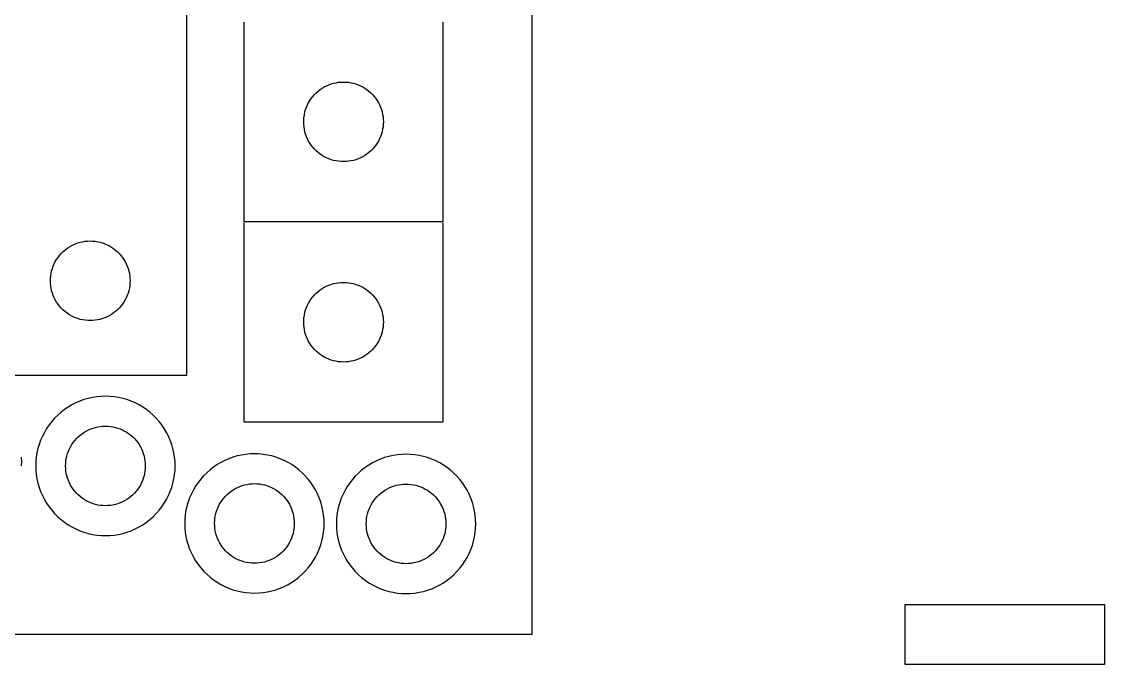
# Model space of a CAD drawing. Extents: x 2 to 1502, y 3 to 1555.
# Drawn here: x 374.3 to 682.5, y 951.3 to 1134.3 of the extents above; entities that cross this region are included whole.
import ezdxf

# ---------------------------------------------------------------- set-up
doc = ezdxf.new("R2010")
doc.units = 0
doc.layers.get('0').update_dxf_attribs({"linetype": 'CONTINUOUS'})

msp = doc.modelspace()

# ---------------------------------------------------------------- linework, layer by layer
at = {"color": 7}
for points in [[(519.471405, 1498.372594), (519.471405, 959.789929)], [(421.277288, 1033.603774), (421.277288, 1266.044749)], [(437.535135, 1134.151024), (437.535135, 1077.458074)], [(494.228085, 1077.458074), (494.228085, 1134.151024)], [(459.80616, 1115.377999), (460.419285, 1115.740624)], [(460.419285, 1115.740624), (461.053935, 1116.063949)], [(461.053935, 1116.063949), (461.707635, 1116.346924)], [(461.707635, 1116.346924), (462.377835, 1116.588124)], [(462.377835, 1116.588124), (463.061835, 1116.786949)], [(463.061835, 1116.786949), (463.75701, 1116.942274)], [(463.75701, 1116.942274), (464.46051, 1117.053649)], [(464.46051, 1117.053649), (465.16971, 1117.121149)], [(465.16971, 1117.120774), (465.88161, 1117.143274)], [(465.88161, 1117.143124), (466.593585, 1117.120624)], [(466.593585, 1117.120774), (467.30271, 1117.053274)], [(467.30271, 1117.053649), (468.00621, 1116.942274)], [(468.00621, 1116.942274), (468.701385, 1116.786949)], [(468.701385, 1116.786949), (469.385385, 1116.588124)], [(469.385385, 1116.588124), (470.055585, 1116.346924)], [(470.055585, 1116.346924), (470.70936, 1116.063949)], [(470.70936, 1116.063949), (471.34401, 1115.740624)], [(471.34401, 1115.740624), (471.957135, 1115.377999)], [(456.708585, 1112.469199), (457.145085, 1113.031999)], [(457.145085, 1113.031999), (457.616235, 1113.566299)], [(457.616235, 1113.566299), (458.11986, 1114.069999)], [(458.11986, 1114.069999), (458.65416, 1114.541074)], [(458.65416, 1114.541074), (459.21696, 1114.977649)], [(459.21696, 1114.977649), (459.80616, 1115.377999)], [(471.957135, 1115.377999), (472.54626, 1114.977649)], [(472.54626, 1114.977649), (473.10906, 1114.541074)], [(473.10906, 1114.541074), (473.64336, 1114.069999)], [(473.64336, 1114.069999), (474.14706, 1113.566299)], [(474.14706, 1113.566299), (474.618135, 1113.031999)], [(474.618135, 1113.031999), (475.05471, 1112.469199)], [(455.098035, 1109.308324), (455.33931, 1109.978524)], [(455.33931, 1109.978524), (455.62221, 1110.632299)], [(455.62221, 1110.632299), (455.945535, 1111.266949)], [(455.945535, 1111.266949), (456.30816, 1111.880074)], [(456.30816, 1111.880074), (456.708585, 1112.469199)], [(475.05471, 1112.469199), (475.45506, 1111.880074)], [(475.45506, 1111.880074), (475.817685, 1111.266949)], [(475.817685, 1111.266949), (476.14101, 1110.632299)], [(476.14101, 1110.632299), (476.423985, 1109.978524)], [(476.423985, 1109.978524), (476.665185, 1109.308324)], [(454.543035, 1105.804549), (454.565535, 1106.516524)], [(454.56546, 1106.516524), (454.63221, 1107.225649)], [(454.63251, 1107.225649), (454.743885, 1107.929149)], [(454.743885, 1107.929149), (454.899285, 1108.624324)], [(454.899285, 1108.624324), (455.098035, 1109.308324)], [(476.665185, 1109.308324), (476.86401, 1108.624324)], [(476.86401, 1108.624324), (477.019335, 1107.929149)], [(477.019335, 1107.929149), (477.130785, 1107.225649)], [(477.130785, 1107.225649), (477.197535, 1106.516524)], [(477.197835, 1106.516524), (477.220335, 1105.804549)], [(454.56546, 1105.092574), (454.54296, 1105.804549)], [(454.63251, 1104.383449), (454.56576, 1105.092574)], [(454.743885, 1103.679949), (454.63251, 1104.383449)], [(454.899285, 1102.984774), (454.743885, 1103.679949)], [(477.019335, 1103.679949), (476.86401, 1102.984774)], [(477.130785, 1104.383449), (477.019335, 1103.679949)], [(477.197835, 1105.092574), (477.131085, 1104.383449)], [(477.220185, 1105.804549), (477.197685, 1105.092574)], [(455.098035, 1102.300774), (454.899285, 1102.984774)], [(455.33931, 1101.630574), (455.098035, 1102.300774)], [(455.62221, 1100.976874), (455.33931, 1101.630574)], [(455.945535, 1100.342224), (455.62221, 1100.976874)], [(456.30816, 1099.729099), (455.945535, 1100.342224)], [(475.817685, 1100.342224), (475.45506, 1099.729099)], [(476.14101, 1100.976874), (475.817685, 1100.342224)], [(476.423985, 1101.630574), (476.14101, 1100.976874)], [(476.665185, 1102.300774), (476.423985, 1101.630574)], [(476.86401, 1102.984774), (476.665185, 1102.300774)], [(456.708585, 1099.139899), (456.30816, 1099.729099)], [(457.145085, 1098.577099), (456.708585, 1099.139899)], [(457.616235, 1098.042799), (457.145085, 1098.577099)], [(458.11986, 1097.539099), (457.616235, 1098.042799)], [(458.65416, 1097.068024), (458.11986, 1097.539099)], [(473.64336, 1097.539099), (473.10906, 1097.068024)], [(474.14706, 1098.042799), (473.64336, 1097.539099)], [(474.618135, 1098.577099), (474.14706, 1098.042799)], [(475.05471, 1099.139899), (474.618135, 1098.577099)], [(475.45506, 1099.729099), (475.05471, 1099.139899)], [(459.21696, 1096.631524), (458.65416, 1097.068024)], [(459.80616, 1096.231099), (459.21696, 1096.631524)], [(460.419285, 1095.868474), (459.80616, 1096.231099)], [(461.053935, 1095.545149), (460.419285, 1095.868474)], [(461.707635, 1095.262249), (461.053935, 1095.545149)], [(462.377835, 1095.020974), (461.707635, 1095.262249)], [(463.061835, 1094.822224), (462.377835, 1095.020974)], [(463.75701, 1094.666824), (463.061835, 1094.822224)], [(464.46051, 1094.555449), (463.75701, 1094.666824)], [(465.16971, 1094.488399), (464.46051, 1094.555149)], [(465.88161, 1094.465974), (465.16971, 1094.488474)], [(466.593585, 1094.488399), (465.88161, 1094.465899)], [(467.30271, 1094.555449), (466.593585, 1094.488699)], [(468.00621, 1094.666824), (467.30271, 1094.555449)], [(468.701385, 1094.822224), (468.00621, 1094.666824)], [(469.385385, 1095.020974), (468.701385, 1094.822224)], [(470.055585, 1095.262249), (469.385385, 1095.020974)], [(470.70936, 1095.545149), (470.055585, 1095.262249)], [(471.34401, 1095.868474), (470.70936, 1095.545149)], [(471.957135, 1096.231099), (471.34401, 1095.868474)], [(472.54626, 1096.631524), (471.957135, 1096.231099)], [(473.10906, 1097.068024), (472.54626, 1096.631524)], [(437.535135, 1077.458074), (494.228085, 1077.458074)], [(437.535135, 1077.083074), (437.535135, 1020.390124)], [(494.228093, 1020.390124), (494.228093, 1077.083074)], [(386.553713, 1069.269574), (387.116663, 1069.706074)], [(387.116663, 1069.706074), (387.705713, 1070.106349)], [(387.705713, 1070.106349), (388.318838, 1070.468899)], [(388.318838, 1070.468899), (388.953487, 1070.792299)], [(388.953488, 1070.792299), (389.607188, 1071.075199)], [(389.607188, 1071.075199), (390.277313, 1071.316474)], [(390.277313, 1071.316474), (390.961313, 1071.515149)], [(390.961313, 1071.515149), (391.656638, 1071.670774)], [(391.656638, 1071.670774), (392.360213, 1071.782224)], [(392.360213, 1071.782224), (393.069113, 1071.848974)], [(393.069113, 1071.849049), (393.781163, 1071.871549)], [(393.781163, 1071.871474), (394.492988, 1071.848974)], [(394.492987, 1071.849049), (395.202187, 1071.782299)], [(395.202187, 1071.782224), (395.905762, 1071.670774)], [(395.905762, 1071.670774), (396.601087, 1071.515149)], [(396.601087, 1071.515149), (397.285087, 1071.316474)], [(397.285087, 1071.316474), (397.955213, 1071.075199)], [(397.955213, 1071.075199), (398.608912, 1070.792299)], [(398.608913, 1070.792299), (399.243562, 1070.468899)], [(399.243562, 1070.468899), (399.856688, 1070.106349)], [(399.856688, 1070.106349), (400.445737, 1069.706074)], [(400.445737, 1069.706074), (401.008687, 1069.269574)], [(383.845237, 1065.995224), (384.207787, 1066.608424)], [(384.207787, 1066.608424), (384.607988, 1067.197699)], [(384.607988, 1067.197699), (385.044562, 1067.760424)], [(385.044562, 1067.760424), (385.515638, 1068.294724)], [(385.515638, 1068.294724), (386.019338, 1068.798424)], [(386.019338, 1068.798424), (386.553712, 1069.269574)], [(401.008688, 1069.269574), (401.543063, 1068.798424)], [(401.543063, 1068.798424), (402.046762, 1068.294724)], [(402.046762, 1068.294724), (402.517613, 1067.760424)], [(402.517613, 1067.760424), (402.954412, 1067.197699)], [(402.954412, 1067.197699), (403.354613, 1066.608424)], [(403.354613, 1066.608424), (403.717238, 1065.995224)], [(382.643288, 1062.657499), (382.798913, 1063.352824)], [(382.798913, 1063.352824), (382.997663, 1064.036824)], [(382.997663, 1064.036824), (383.238863, 1064.706949)], [(383.238863, 1064.706949), (383.521763, 1065.360574)], [(383.521763, 1065.360574), (383.845238, 1065.995224)], [(403.717238, 1065.995224), (404.040638, 1065.360574)], [(404.040638, 1065.360574), (404.323538, 1064.706949)], [(404.323538, 1064.706949), (404.564738, 1064.036824)], [(404.564738, 1064.036824), (404.763487, 1063.352824)], [(404.763487, 1063.352824), (404.918813, 1062.657499)], [(382.465013, 1059.820849), (382.442513, 1060.532899)], [(382.442588, 1060.532899), (382.465088, 1061.244949)], [(382.465013, 1061.244949), (382.531763, 1061.953924)], [(382.531913, 1061.953924), (382.643288, 1062.657499)], [(404.918813, 1062.657499), (405.030188, 1061.953924)], [(405.030188, 1061.953924), (405.097688, 1061.244949)], [(405.119813, 1060.532899), (405.097313, 1059.820849)], [(405.097388, 1061.244949), (405.119888, 1060.532899)], [(382.531913, 1059.111874), (382.465163, 1059.820849)], [(382.643288, 1058.408299), (382.531913, 1059.111874)], [(382.798913, 1057.712974), (382.643288, 1058.408299)], [(382.997663, 1057.028974), (382.798913, 1057.712974)], [(404.763487, 1057.712974), (404.564738, 1057.028974)], [(404.918813, 1058.408299), (404.763487, 1057.712974)], [(405.030188, 1059.111874), (404.918813, 1058.408299)], [(405.097388, 1059.820849), (405.029887, 1059.111874)], [(458.119867, 1057.002049), (458.654167, 1057.473124)], [(458.654167, 1057.473124), (459.216967, 1057.909699)], [(459.216967, 1057.909699), (459.806167, 1058.310049)], [(459.806167, 1058.310049), (460.419292, 1058.672674)], [(460.419292, 1058.672674), (461.053942, 1058.995999)], [(461.053942, 1058.995999), (461.707642, 1059.278974)], [(461.707643, 1059.278974), (462.377842, 1059.520174)], [(462.377842, 1059.520174), (463.061843, 1059.718999)], [(463.061842, 1059.718999), (463.757017, 1059.874324)], [(463.757017, 1059.874324), (464.460517, 1059.985699)], [(464.460517, 1059.985699), (465.169717, 1060.053199)], [(465.169717, 1060.052824), (465.881617, 1060.075324)], [(465.881617, 1060.075174), (466.593592, 1060.052674)], [(466.593592, 1060.052824), (467.302717, 1059.985324)], [(467.302717, 1059.985699), (468.006217, 1059.874324)], [(468.006217, 1059.874324), (468.701392, 1059.718999)], [(468.701392, 1059.718999), (469.385392, 1059.520174)], [(469.385392, 1059.520174), (470.055592, 1059.278974)], [(470.055592, 1059.278974), (470.709367, 1058.995999)], [(470.709367, 1058.995999), (471.344017, 1058.672674)], [(471.344017, 1058.672674), (471.957142, 1058.310049)], [(471.957142, 1058.310049), (472.546267, 1057.909699)], [(472.546267, 1057.909699), (473.109067, 1057.473124)], [(473.109067, 1057.473124), (473.643367, 1057.002049)], [(383.238863, 1056.358849), (382.997663, 1057.028974)], [(383.521763, 1055.705224), (383.238863, 1056.358849)], [(383.845238, 1055.070499), (383.521763, 1055.705224)], [(384.207787, 1054.457374), (383.845237, 1055.070499)], [(384.607988, 1053.868324), (384.207787, 1054.457374)], [(403.354613, 1054.457374), (402.954412, 1053.868324)], [(403.717238, 1055.070499), (403.354613, 1054.457374)], [(404.040638, 1055.705224), (403.717238, 1055.070499)], [(404.323538, 1056.358849), (404.040638, 1055.705224)], [(404.564738, 1057.028974), (404.323538, 1056.358849)], [(455.622218, 1053.564349), (455.945543, 1054.198999)], [(455.945542, 1054.198999), (456.308167, 1054.812124)], [(456.308167, 1054.812124), (456.708592, 1055.401249)], [(456.708592, 1055.401249), (457.145092, 1055.964049)], [(457.145092, 1055.964049), (457.616242, 1056.498349)], [(457.616242, 1056.498349), (458.119867, 1057.002049)], [(473.643367, 1057.002049), (474.147067, 1056.498349)], [(474.147067, 1056.498349), (474.618142, 1055.964049)], [(474.618142, 1055.964049), (475.054717, 1055.401249)], [(475.054717, 1055.401249), (475.455067, 1054.812124)], [(475.455067, 1054.812124), (475.817692, 1054.198999)], [(475.817692, 1054.198999), (476.141017, 1053.564349)], [(385.044562, 1053.305374), (384.607988, 1053.868324)], [(385.515638, 1052.771074), (385.044562, 1053.305374)], [(386.019338, 1052.267374), (385.515638, 1052.771074)], [(386.553712, 1051.796524), (386.019338, 1052.267374)], [(387.116663, 1051.359724), (386.553713, 1051.796524)], [(387.705713, 1050.959449), (387.116663, 1051.359724)], [(400.445737, 1051.359724), (399.856688, 1050.959449)], [(401.008687, 1051.796524), (400.445737, 1051.359724)], [(401.543063, 1052.267374), (401.008688, 1051.796524)], [(402.046762, 1052.771074), (401.543063, 1052.267374)], [(402.517613, 1053.305374), (402.046762, 1052.771074)], [(402.954412, 1053.868324), (402.517613, 1053.305374)], [(454.743893, 1050.861199), (454.899293, 1051.556374)], [(454.899293, 1051.556374), (455.098043, 1052.240374)], [(455.098043, 1052.240374), (455.339317, 1052.910574)], [(455.339317, 1052.910574), (455.622218, 1053.564349)], [(476.141017, 1053.564349), (476.423992, 1052.910574)], [(476.423992, 1052.910574), (476.665192, 1052.240374)], [(476.665192, 1052.240374), (476.864017, 1051.556374)], [(476.864017, 1051.556374), (477.019342, 1050.861199)], [(388.318838, 1050.596899), (387.705713, 1050.959449)], [(388.953487, 1050.273499), (388.318838, 1050.596899)], [(389.607188, 1049.990599), (388.953488, 1050.273499)], [(390.277313, 1049.749324), (389.607188, 1049.990599)], [(390.961313, 1049.550649), (390.277313, 1049.749324)], [(391.656638, 1049.395324), (390.961313, 1049.550649)], [(392.360213, 1049.283874), (391.656638, 1049.395324)], [(393.069113, 1049.216674), (392.360213, 1049.284174)], [(393.781163, 1049.194324), (393.069113, 1049.216824)], [(394.492988, 1049.216674), (393.781163, 1049.194174)], [(395.202187, 1049.283874), (394.492987, 1049.216374)], [(395.905762, 1049.395324), (395.202187, 1049.283874)], [(396.601087, 1049.550649), (395.905762, 1049.395324)], [(397.285087, 1049.749324), (396.601087, 1049.550649)], [(397.955213, 1049.990599), (397.285087, 1049.749324)], [(398.608912, 1050.273499), (397.955213, 1049.990599)], [(399.243562, 1050.596899), (398.608913, 1050.273499)], [(399.856688, 1050.959449), (399.243562, 1050.596899)], [(454.565468, 1048.024624), (454.542968, 1048.736599)], [(454.543043, 1048.736599), (454.565542, 1049.448574)], [(454.565468, 1049.448574), (454.632218, 1050.157699)], [(454.632518, 1047.315499), (454.565768, 1048.024624)], [(454.632518, 1050.157699), (454.743893, 1050.861199)], [(477.019342, 1050.861199), (477.130792, 1050.157699)], [(477.130792, 1050.157699), (477.197542, 1049.448574)], [(477.197842, 1048.024624), (477.131092, 1047.315499)], [(477.220192, 1048.736599), (477.197692, 1048.024624)], [(477.197842, 1049.448574), (477.220342, 1048.736599)], [(454.743893, 1046.611999), (454.632518, 1047.315499)], [(454.899293, 1045.916824), (454.743893, 1046.611999)], [(455.098043, 1045.232824), (454.899293, 1045.916824)], [(455.339317, 1044.562624), (455.098043, 1045.232824)], [(476.665192, 1045.232824), (476.423992, 1044.562624)], [(476.864017, 1045.916824), (476.665192, 1045.232824)], [(477.019342, 1046.611999), (476.864017, 1045.916824)], [(477.130792, 1047.315499), (477.019342, 1046.611999)], [(455.622218, 1043.908924), (455.339317, 1044.562624)], [(455.945543, 1043.274274), (455.622218, 1043.908924)], [(456.308167, 1042.661149), (455.945542, 1043.274274)], [(456.708592, 1042.071949), (456.308167, 1042.661149)], [(457.145092, 1041.509149), (456.708592, 1042.071949)], [(475.054718, 1042.071949), (474.618143, 1041.509149)], [(475.455068, 1042.661149), (475.054718, 1042.071949)], [(475.817693, 1043.274274), (475.455067, 1042.661149)], [(476.141017, 1043.908924), (475.817692, 1043.274274)], [(476.423992, 1044.562624), (476.141017, 1043.908924)], [(457.616242, 1040.974849), (457.145092, 1041.509149)], [(458.119867, 1040.471149), (457.616242, 1040.974849)], [(458.654167, 1040.000074), (458.119867, 1040.471149)], [(459.216967, 1039.563574), (458.654167, 1040.000074)], [(459.806167, 1039.163149), (459.216967, 1039.563574)], [(460.419292, 1038.800524), (459.806167, 1039.163149)], [(461.053942, 1038.477199), (460.419292, 1038.800524)], [(471.344018, 1038.800524), (470.709368, 1038.477199)], [(471.957143, 1039.163149), (471.344018, 1038.800524)], [(472.546267, 1039.563574), (471.957143, 1039.163149)], [(473.109068, 1040.000074), (472.546267, 1039.563574)], [(473.643368, 1040.471149), (473.109068, 1040.000074)], [(474.147068, 1040.974849), (473.643368, 1040.471149)], [(474.618143, 1041.509149), (474.147068, 1040.974849)], [(461.707642, 1038.194299), (461.053942, 1038.477199)], [(462.377842, 1037.953024), (461.707643, 1038.194299)], [(463.061843, 1037.754274), (462.377842, 1037.953024)], [(463.757017, 1037.598874), (463.061842, 1037.754274)], [(464.460517, 1037.487499), (463.757017, 1037.598874)], [(465.169717, 1037.420449), (464.460517, 1037.487199)], [(465.881618, 1037.398024), (465.169718, 1037.420524)], [(466.593593, 1037.420449), (465.881618, 1037.397949)], [(467.302718, 1037.487499), (466.593593, 1037.420749)], [(468.006218, 1037.598874), (467.302718, 1037.487499)], [(468.701393, 1037.754274), (468.006218, 1037.598874)], [(469.385393, 1037.953024), (468.701392, 1037.754274)], [(470.055593, 1038.194299), (469.385393, 1037.953024)], [(470.709368, 1038.477199), (470.055593, 1038.194299)], [(194.505623, 1033.603774), (421.277287, 1033.603774)], [(391.980045, 1026.676429), (390.807195, 1026.254179)], [(393.17712, 1027.024204), (391.980045, 1026.676429)], [(394.39362, 1027.296154), (393.17712, 1027.024204)], [(395.62482, 1027.491079), (394.39362, 1027.296154)], [(396.86577, 1027.608454), (395.62482, 1027.491079)], [(398.11167, 1027.647604), (396.86577, 1027.608604)], [(399.35757, 1027.608454), (398.11167, 1027.647454)], [(400.598595, 1027.491079), (399.35757, 1027.608454)], [(401.829795, 1027.296154), (400.598595, 1027.491079)], [(403.046295, 1027.024204), (401.829795, 1027.296154)], [(404.24337, 1026.676429), (403.046295, 1027.024204)], [(405.416145, 1026.254179), (404.24337, 1026.676429)], [(386.44857, 1023.858004), (385.463595, 1023.093979)], [(387.479595, 1024.558654), (386.44857, 1023.858004)], [(388.55247, 1025.193229), (387.479595, 1024.558654)], [(389.663145, 1025.759104), (388.55247, 1025.193229)], [(390.807195, 1026.254179), (389.663145, 1025.759104)], [(406.560195, 1025.759104), (405.416145, 1026.254179)], [(407.67087, 1025.193229), (406.560195, 1025.759104)], [(408.74382, 1024.558654), (407.67087, 1025.193229)], [(409.774845, 1023.858004), (408.74382, 1024.558654)], [(410.759745, 1023.093979), (409.774845, 1023.858004)], [(382.82277, 1020.453154), (382.058745, 1019.468179)], [(383.64717, 1021.388179), (382.82277, 1020.453154)], [(384.52857, 1022.269654), (383.64717, 1021.388179)], [(385.463595, 1023.093979), (384.52857, 1022.269654)], [(411.694845, 1022.269654), (410.759745, 1023.093979)], [(412.576245, 1021.388179), (411.694845, 1022.269654)], [(413.400645, 1020.453154), (412.576245, 1021.388179)], [(414.16467, 1019.468179), (413.400645, 1020.453154)], [(437.535135, 1020.390124), (494.228093, 1020.390124)], [(380.723595, 1017.364279), (380.157645, 1016.253604)], [(381.358095, 1018.437229), (380.723595, 1017.364279)], [(382.058745, 1019.468179), (381.358095, 1018.437229)], [(391.44702, 1016.978179), (392.03622, 1017.378529)], [(392.03622, 1017.378529), (392.649345, 1017.741154)], [(392.649345, 1017.741154), (393.283995, 1018.064479)], [(393.283995, 1018.064479), (393.937695, 1018.347454)], [(393.937695, 1018.347454), (394.607895, 1018.588654)], [(394.607895, 1018.588654), (395.291895, 1018.787479)], [(395.291895, 1018.787479), (395.98707, 1018.942804)], [(395.98707, 1018.942804), (396.690645, 1019.054179)], [(396.690645, 1019.054179), (397.39977, 1019.121679)], [(397.39977, 1019.121304), (398.11167, 1019.143804)], [(398.11167, 1019.143654), (398.823645, 1019.121154)], [(398.823645, 1019.121304), (399.53277, 1019.053804)], [(399.53277, 1019.054179), (400.23627, 1018.942804)], [(400.23627, 1018.942804), (400.931445, 1018.787479)], [(400.931445, 1018.787479), (401.615445, 1018.588654)], [(401.615445, 1018.588654), (402.28572, 1018.347454)], [(402.28572, 1018.347454), (402.93942, 1018.064479)], [(402.93942, 1018.064479), (403.57407, 1017.741154)], [(403.57407, 1017.741154), (404.187195, 1017.378529)], [(404.187195, 1017.378529), (404.77632, 1016.978179)], [(414.865245, 1018.437229), (414.16467, 1019.468179)], [(415.49982, 1017.364279), (414.865245, 1018.437229)], [(416.06577, 1016.253604), (415.49982, 1017.364279)], [(379.662645, 1015.109554), (379.24032, 1013.936779)], [(380.157645, 1016.253604), (379.662645, 1015.109554)], [(388.53822, 1013.880604), (388.938645, 1014.469729)], [(388.938645, 1014.469729), (389.375145, 1015.032529)], [(389.375145, 1015.032529), (389.846295, 1015.566829)], [(389.846295, 1015.566829), (390.34992, 1016.070529)], [(390.34992, 1016.070529), (390.88422, 1016.541604)], [(390.88422, 1016.541604), (391.44702, 1016.978179)], [(404.77632, 1016.978179), (405.33912, 1016.541604)], [(405.33912, 1016.541604), (405.87342, 1016.070529)], [(405.87342, 1016.070529), (406.37712, 1015.566829)], [(406.37712, 1015.566829), (406.848195, 1015.032529)], [(406.848195, 1015.032529), (407.28477, 1014.469729)], [(407.28477, 1014.469729), (407.68512, 1013.880604)], [(416.56077, 1015.109554), (416.06577, 1016.253604)], [(416.98302, 1013.936779), (416.56077, 1015.109554)], [(378.62067, 1011.523204), (378.42567, 1010.292004)], [(378.892545, 1012.739704), (378.62067, 1011.523204)], [(379.24032, 1013.936779), (378.892545, 1012.739704)], [(387.129345, 1010.624854), (387.328095, 1011.308854)], [(387.328095, 1011.308854), (387.56937, 1011.979054)], [(387.56937, 1011.979054), (387.85227, 1012.632829)], [(387.85227, 1012.632829), (388.17567, 1013.267479)], [(388.17567, 1013.267479), (388.53822, 1013.880604)], [(407.68512, 1013.880604), (408.047745, 1013.267479)], [(408.047745, 1013.267479), (408.37107, 1012.632829)], [(408.37107, 1012.632829), (408.654045, 1011.979054)], [(408.654045, 1011.979054), (408.89532, 1011.308854)], [(408.89532, 1011.308854), (409.09407, 1010.624854)], [(417.330795, 1012.739704), (416.98302, 1013.936779)], [(417.602745, 1011.523204), (417.330795, 1012.739704)], [(417.797745, 1010.292004), (417.602745, 1011.523204)], [(438.039825, 1011.100399), (436.808625, 1010.905474)], [(439.280775, 1011.217774), (438.039825, 1011.100399)], [(440.526675, 1011.256924), (439.280775, 1011.217924)], [(441.772575, 1011.217774), (440.526675, 1011.256774)], [(443.0136, 1011.100399), (441.772575, 1011.217774)], [(444.2448, 1010.905474), (443.0136, 1011.100399)], [(481.207358, 1010.978239), (479.976158, 1010.783314)], [(482.448308, 1011.095614), (481.207358, 1010.978239)], [(483.694208, 1011.134764), (482.448308, 1011.095764)], [(484.940108, 1011.095614), (483.694208, 1011.134614)], [(486.181133, 1010.978239), (484.940108, 1011.095614)], [(487.412333, 1010.783314), (486.181133, 1010.978239)], [(374.296935, 1009.031591), (374.257935, 1010.277491)], [(374.257935, 1007.785691), (374.296935, 1009.031591)], [(378.30822, 1009.050979), (378.26922, 1007.805079)], [(378.42567, 1010.292004), (378.30837, 1009.050979)], [(386.772795, 1007.805079), (386.795295, 1008.517054)], [(386.79552, 1008.517054), (386.86227, 1009.226179)], [(386.86257, 1009.226179), (386.973945, 1009.929679)], [(386.973945, 1009.929679), (387.129345, 1010.624854)], [(409.09407, 1010.624854), (409.249395, 1009.929679)], [(409.249395, 1009.929679), (409.360845, 1009.226179)], [(409.361145, 1009.226179), (409.427895, 1008.517054)], [(409.42812, 1008.517054), (409.45062, 1007.805079)], [(417.915045, 1009.050979), (417.797745, 1010.292004)], [(417.954195, 1007.805079), (417.915195, 1009.050979)], [(429.8946, 1008.167974), (428.863575, 1007.467324)], [(430.967475, 1008.802549), (429.8946, 1008.167974)], [(432.07815, 1009.368424), (430.967475, 1008.802549)], [(433.2222, 1009.863499), (432.07815, 1009.368424)], [(434.39505, 1010.285749), (433.2222, 1009.863499)], [(435.592125, 1010.633524), (434.39505, 1010.285749)], [(436.808625, 1010.905474), (435.592125, 1010.633524)], [(445.4613, 1010.633524), (444.2448, 1010.905474)], [(446.658375, 1010.285749), (445.4613, 1010.633524)], [(447.83115, 1009.863499), (446.658375, 1010.285749)], [(448.9752, 1009.368424), (447.83115, 1009.863499)], [(450.085875, 1008.802549), (448.9752, 1009.368424)], [(451.158825, 1008.167974), (450.085875, 1008.802549)], [(452.18985, 1007.467324), (451.158825, 1008.167974)], [(473.062133, 1008.045814), (472.031108, 1007.345164)], [(474.135008, 1008.680389), (473.062133, 1008.045814)], [(475.245683, 1009.246264), (474.135008, 1008.680389)], [(476.389733, 1009.741339), (475.245683, 1009.246264)], [(477.562583, 1010.163589), (476.389733, 1009.741339)], [(478.759658, 1010.511364), (477.562583, 1010.163589)], [(479.976158, 1010.783314), (478.759658, 1010.511364)], [(488.628833, 1010.511364), (487.412333, 1010.783314)], [(489.825908, 1010.163589), (488.628833, 1010.511364)], [(490.998683, 1009.741339), (489.825908, 1010.163589)], [(492.142733, 1009.246264), (490.998683, 1009.741339)], [(493.253408, 1008.680389), (492.142733, 1009.246264)], [(494.326358, 1008.045814), (493.253408, 1008.680389)], [(495.357383, 1007.345164), (494.326358, 1008.045814)], [(378.269145, 1007.805079), (378.308145, 1006.559179)], [(378.30837, 1006.559179), (378.42567, 1005.318229)], [(378.42567, 1005.318229), (378.62067, 1004.087029)], [(386.795295, 1007.093104), (386.772795, 1007.805079)], [(386.86227, 1006.383979), (386.79552, 1007.093104)], [(386.973945, 1005.680479), (386.86257, 1006.383979)], [(387.129345, 1004.985304), (386.973945, 1005.680479)], [(387.328095, 1004.301304), (387.129345, 1004.985304)], [(409.09407, 1004.985304), (408.89532, 1004.301304)], [(409.249395, 1005.680479), (409.09407, 1004.985304)], [(409.360845, 1006.383979), (409.249395, 1005.680479)], [(409.427895, 1007.093104), (409.361145, 1006.383979)], [(409.450545, 1007.805079), (409.428045, 1007.093104)], [(417.602745, 1004.087029), (417.797745, 1005.318229)], [(417.797745, 1005.318229), (417.915045, 1006.559179)], [(417.915195, 1006.559179), (417.954195, 1007.805079)], [(426.062175, 1004.997499), (425.237775, 1004.062474)], [(426.943575, 1005.878974), (426.062175, 1004.997499)], [(427.8786, 1006.703299), (426.943575, 1005.878974)], [(428.863575, 1007.467324), (427.8786, 1006.703299)], [(453.17475, 1006.703299), (452.18985, 1007.467324)], [(454.10985, 1005.878974), (453.17475, 1006.703299)], [(454.99125, 1004.997499), (454.10985, 1005.878974)], [(455.81565, 1004.062474), (454.99125, 1004.997499)], [(469.229708, 1004.875339), (468.405308, 1003.940314)], [(470.111108, 1005.756814), (469.229708, 1004.875339)], [(471.046133, 1006.581139), (470.111108, 1005.756814)], [(472.031108, 1007.345164), (471.046133, 1006.581139)], [(496.342283, 1006.581139), (495.357383, 1007.345164)], [(497.277383, 1005.756814), (496.342283, 1006.581139)], [(498.158783, 1004.875339), (497.277383, 1005.756814)], [(498.983183, 1003.940314), (498.158783, 1004.875339)], [(378.62067, 1004.087029), (378.892545, 1002.870529)], [(378.892545, 1002.870529), (379.24032, 1001.673379)], [(379.24032, 1001.673379), (379.662645, 1000.500604)], [(387.56937, 1003.631104), (387.328095, 1004.301304)], [(387.85227, 1002.977404), (387.56937, 1003.631104)], [(388.17567, 1002.342754), (387.85227, 1002.977404)], [(388.53822, 1001.729629), (388.17567, 1002.342754)], [(388.938645, 1001.140429), (388.53822, 1001.729629)], [(407.68512, 1001.729629), (407.28477, 1001.140429)], [(408.047745, 1002.342754), (407.68512, 1001.729629)], [(408.37107, 1002.977404), (408.047745, 1002.342754)], [(408.654045, 1003.631104), (408.37107, 1002.977404)], [(408.89532, 1004.301304), (408.654045, 1003.631104)], [(416.56077, 1000.500604), (416.98302, 1001.673379)], [(416.98302, 1001.673379), (417.330795, 1002.870529)], [(417.330795, 1002.870529), (417.602745, 1004.087029)], [(423.773108, 1002.046549), (423.138608, 1000.973599)], [(424.47375, 1003.077499), (423.773108, 1002.046549)], [(425.237775, 1004.062474), (424.47375, 1003.077499)], [(435.06435, 1001.350474), (435.699, 1001.673799)], [(435.699, 1001.673799), (436.3527, 1001.956774)], [(436.3527, 1001.956774), (437.0229, 1002.197974)], [(437.0229, 1002.197974), (437.7069, 1002.396799)], [(437.7069, 1002.396799), (438.402075, 1002.552124)], [(438.402075, 1002.552124), (439.10565, 1002.663499)], [(439.10565, 1002.663499), (439.814775, 1002.730999)], [(439.814775, 1002.730624), (440.526675, 1002.753124)], [(440.526675, 1002.752974), (441.23865, 1002.730474)], [(441.23865, 1002.730624), (441.947775, 1002.663124)], [(441.947775, 1002.663499), (442.651275, 1002.552124)], [(442.651275, 1002.552124), (443.34645, 1002.396799)], [(443.34645, 1002.396799), (444.03045, 1002.197974)], [(444.03045, 1002.197974), (444.700725, 1001.956774)], [(444.700725, 1001.956774), (445.354425, 1001.673799)], [(445.354425, 1001.673799), (445.989075, 1001.350474)], [(456.579675, 1003.077499), (455.81565, 1004.062474)], [(457.28025, 1002.046549), (456.579675, 1003.077499)], [(457.914825, 1000.973599), (457.28025, 1002.046549)], [(466.940633, 1001.924389), (466.306133, 1000.851439)], [(467.641283, 1002.955339), (466.940633, 1001.924389)], [(468.405308, 1003.940314), (467.641283, 1002.955339)], [(478.866533, 1001.551639), (479.520233, 1001.834614)], [(479.520233, 1001.834614), (480.190433, 1002.075814)], [(480.190433, 1002.075814), (480.874433, 1002.274639)], [(480.874433, 1002.274639), (481.569608, 1002.429964)], [(481.569608, 1002.429964), (482.273183, 1002.541339)], [(482.273183, 1002.541339), (482.982308, 1002.608839)], [(482.982308, 1002.608464), (483.694208, 1002.630964)], [(483.694208, 1002.630814), (484.406183, 1002.608314)], [(484.406183, 1002.608464), (485.115308, 1002.540964)], [(485.115308, 1002.541339), (485.818808, 1002.429964)], [(485.818808, 1002.429964), (486.513983, 1002.274639)], [(486.513983, 1002.274639), (487.197983, 1002.075814)], [(487.197983, 1002.075814), (487.868258, 1001.834614)], [(487.868258, 1001.834614), (488.521958, 1001.551639)], [(499.747208, 1002.955339), (498.983183, 1003.940314)], [(500.447783, 1001.924389), (499.747208, 1002.955339)], [(501.082358, 1000.851439), (500.447783, 1001.924389)], [(379.662645, 1000.500604), (380.157645, 999.356554)], [(380.157645, 999.356554), (380.723595, 998.245879)], [(389.375145, 1000.577629), (388.938645, 1001.140429)], [(389.846295, 1000.043329), (389.375145, 1000.577629)], [(390.34992, 999.539629), (389.846295, 1000.043329)], [(390.88422, 999.068554), (390.34992, 999.539629)], [(391.44702, 998.632054), (390.88422, 999.068554)], [(392.03622, 998.231629), (391.44702, 998.632054)], [(404.77632, 998.632054), (404.187195, 998.231629)], [(405.33912, 999.068554), (404.77632, 998.632054)], [(405.87342, 999.539629), (405.33912, 999.068554)], [(406.37712, 1000.043329), (405.87342, 999.539629)], [(406.848195, 1000.577629), (406.37712, 1000.043329)], [(407.28477, 1001.140429), (406.848195, 1000.577629)], [(415.49982, 998.245879), (416.06577, 999.356554)], [(416.06577, 999.356554), (416.56077, 1000.500604)], [(422.077658, 998.718874), (421.655333, 997.546099)], [(422.572658, 999.862924), (422.077658, 998.718874)], [(423.138608, 1000.973599), (422.572658, 999.862924)], [(431.35365, 998.079049), (431.79015, 998.641849)], [(431.79015, 998.641849), (432.2613, 999.176149)], [(432.2613, 999.176149), (432.764925, 999.679849)], [(432.764925, 999.679849), (433.299225, 1000.150924)], [(433.299225, 1000.150924), (433.862025, 1000.587499)], [(433.862025, 1000.587499), (434.451225, 1000.987849)], [(434.451225, 1000.987849), (435.06435, 1001.350474)], [(445.989075, 1001.350474), (446.6022, 1000.987849)], [(446.6022, 1000.987849), (447.191325, 1000.587499)], [(447.191325, 1000.587499), (447.754125, 1000.150924)], [(447.754125, 1000.150924), (448.288425, 999.679849)], [(448.288425, 999.679849), (448.792125, 999.176149)], [(448.792125, 999.176149), (449.2632, 998.641849)], [(449.2632, 998.641849), (449.699775, 998.079049)], [(458.480775, 999.862924), (457.914825, 1000.973599)], [(458.975775, 998.718874), (458.480775, 999.862924)], [(459.398025, 997.546099), (458.975775, 998.718874)], [(465.245183, 998.596714), (464.822858, 997.423939)], [(465.740183, 999.740764), (465.245183, 998.596714)], [(466.306133, 1000.851439), (465.740183, 999.740764)], [(474.957683, 998.519689), (475.428833, 999.053989)], [(475.428833, 999.053989), (475.932458, 999.557689)], [(475.932458, 999.557689), (476.466758, 1000.028764)], [(476.466758, 1000.028764), (477.029558, 1000.465339)], [(477.029558, 1000.465339), (477.618758, 1000.865689)], [(477.618758, 1000.865689), (478.231883, 1001.228314)], [(478.231883, 1001.228314), (478.866533, 1001.551639)], [(488.521958, 1001.551639), (489.156608, 1001.228314)], [(489.156608, 1001.228314), (489.769733, 1000.865689)], [(489.769733, 1000.865689), (490.358858, 1000.465339)], [(490.358858, 1000.465339), (490.921658, 1000.028764)], [(490.921658, 1000.028764), (491.455958, 999.557689)], [(491.455958, 999.557689), (491.959658, 999.053989)], [(491.959658, 999.053989), (492.430733, 998.519689)], [(501.648308, 999.740764), (501.082358, 1000.851439)], [(502.143308, 998.596714), (501.648308, 999.740764)], [(502.565558, 997.423939), (502.143308, 998.596714)], [(380.723595, 998.245879), (381.358095, 997.172929)], [(381.358095, 997.172929), (382.058745, 996.141979)], [(382.058745, 996.141979), (382.82277, 995.157004)], [(392.649345, 997.869004), (392.03622, 998.231629)], [(393.283995, 997.545679), (392.649345, 997.869004)], [(393.937695, 997.262779), (393.283995, 997.545679)], [(394.607895, 997.021504), (393.937695, 997.262779)], [(395.291895, 996.822754), (394.607895, 997.021504)], [(395.98707, 996.667354), (395.291895, 996.822754)], [(396.690645, 996.555979), (395.98707, 996.667354)], [(397.39977, 996.488929), (396.690645, 996.555679)], [(398.11167, 996.466504), (397.39977, 996.489004)], [(398.823645, 996.488929), (398.11167, 996.466429)], [(399.53277, 996.555979), (398.823645, 996.489229)], [(400.23627, 996.667354), (399.53277, 996.555979)], [(400.931445, 996.822754), (400.23627, 996.667354)], [(401.615445, 997.021504), (400.931445, 996.822754)], [(402.28572, 997.262779), (401.615445, 997.021504)], [(402.93942, 997.545679), (402.28572, 997.262779)], [(403.57407, 997.869004), (402.93942, 997.545679)], [(404.187195, 998.231629), (403.57407, 997.869004)], [(413.400645, 995.157004), (414.16467, 996.141979)], [(414.16467, 996.141979), (414.865245, 997.172929)], [(414.865245, 997.172929), (415.49982, 998.245879)], [(421.307558, 996.349024), (421.035683, 995.132524)], [(421.655333, 997.546099), (421.307558, 996.349024)], [(429.7431, 994.918174), (429.984375, 995.588374)], [(429.984375, 995.588374), (430.267275, 996.242149)], [(430.267275, 996.242149), (430.590675, 996.876799)], [(430.590675, 996.876799), (430.953225, 997.489924)], [(430.953225, 997.489924), (431.35365, 998.079049)], [(449.699775, 998.079049), (450.100125, 997.489924)], [(450.100125, 997.489924), (450.46275, 996.876799)], [(450.46275, 996.876799), (450.786075, 996.242149)], [(450.786075, 996.242149), (451.06905, 995.588374)], [(451.06905, 995.588374), (451.310325, 994.918174)], [(459.7458, 996.349024), (459.398025, 997.546099)], [(460.01775, 995.132524), (459.7458, 996.349024)], [(464.475083, 996.226864), (464.203208, 995.010364)], [(464.822858, 997.423939), (464.475083, 996.226864)], [(473.151908, 995.466214), (473.434808, 996.119989)], [(473.434808, 996.119989), (473.758208, 996.754639)], [(473.758208, 996.754639), (474.120758, 997.367764)], [(474.120758, 997.367764), (474.521183, 997.956889)], [(474.521183, 997.956889), (474.957683, 998.519689)], [(492.430733, 998.519689), (492.867308, 997.956889)], [(492.867308, 997.956889), (493.267658, 997.367764)], [(493.267658, 997.367764), (493.630283, 996.754639)], [(493.630283, 996.754639), (493.953608, 996.119989)], [(493.953608, 996.119989), (494.236583, 995.466214)], [(502.913333, 996.226864), (502.565558, 997.423939)], [(503.185283, 995.010364), (502.913333, 996.226864)], [(382.82277, 995.157004), (383.64717, 994.221979)], [(383.64717, 994.221979), (384.52857, 993.340579)], [(384.52857, 993.340579), (385.463595, 992.516179)], [(385.463595, 992.516179), (386.44857, 991.752154)], [(409.774845, 991.752154), (410.759745, 992.516179)], [(410.759745, 992.516179), (411.694845, 993.340579)], [(411.694845, 993.340579), (412.576245, 994.221979)], [(412.576245, 994.221979), (413.400645, 995.157004)], [(420.723233, 992.660299), (420.684233, 991.414399)], [(420.840683, 993.901324), (420.723383, 992.660299)], [(421.035683, 995.132524), (420.840683, 993.901324)], [(429.210525, 992.126374), (429.277275, 992.835499)], [(429.277575, 992.835499), (429.38895, 993.538999)], [(429.38895, 993.538999), (429.54435, 994.234174)], [(429.54435, 994.234174), (429.7431, 994.918174)], [(451.310325, 994.918174), (451.509075, 994.234174)], [(451.509075, 994.234174), (451.6644, 993.538999)], [(451.6644, 993.538999), (451.77585, 992.835499)], [(451.77615, 992.835499), (451.8429, 992.126374)], [(460.21275, 993.901324), (460.01775, 995.132524)], [(460.33005, 992.660299), (460.21275, 993.901324)], [(460.3692, 991.414399), (460.3302, 992.660299)], [(463.890758, 992.538139), (463.851758, 991.292239)], [(464.008208, 993.779164), (463.890908, 992.538139)], [(464.203208, 995.010364), (464.008208, 993.779164)], [(472.378058, 992.004214), (472.444808, 992.713339)], [(472.445108, 992.713339), (472.556483, 993.416839)], [(472.556483, 993.416839), (472.711883, 994.112014)], [(472.711883, 994.112014), (472.910633, 994.796014)], [(472.910633, 994.796014), (473.151908, 995.466214)], [(494.236583, 995.466214), (494.477858, 994.796014)], [(494.477858, 994.796014), (494.676608, 994.112014)], [(494.676608, 994.112014), (494.831933, 993.416839)], [(494.831933, 993.416839), (494.943383, 992.713339)], [(494.943683, 992.713339), (495.010433, 992.004214)], [(503.380283, 993.779164), (503.185283, 995.010364)], [(503.497583, 992.538139), (503.380283, 993.779164)], [(503.536733, 991.292239), (503.497733, 992.538139)], [(386.44857, 991.752154), (387.479595, 991.051504)], [(387.479595, 991.051504), (388.55247, 990.417004)], [(388.55247, 990.417004), (389.663145, 989.851054)], [(389.663145, 989.851054), (390.807195, 989.356054)], [(390.807195, 989.356054), (391.980045, 988.933729)], [(404.24337, 988.933729), (405.416145, 989.356054)], [(405.416145, 989.356054), (406.560195, 989.851054)], [(406.560195, 989.851054), (407.67087, 990.417004)], [(407.67087, 990.417004), (408.74382, 991.051504)], [(408.74382, 991.051504), (409.774845, 991.752154)], [(420.684158, 991.414399), (420.723158, 990.168499)], [(420.723383, 990.168499), (420.840683, 988.927549)], [(429.1878, 991.414399), (429.2103, 992.126374)], [(429.2103, 990.702424), (429.1878, 991.414399)], [(429.277275, 989.993299), (429.210525, 990.702424)], [(429.38895, 989.289799), (429.277575, 989.993299)], [(451.77585, 989.993299), (451.6644, 989.289799)], [(451.8429, 990.702424), (451.77615, 989.993299)], [(451.86555, 991.414399), (451.84305, 990.702424)], [(451.843125, 992.126374), (451.865625, 991.414399)], [(460.21275, 988.927549), (460.33005, 990.168499)], [(460.3302, 990.168499), (460.3692, 991.414399)], [(463.851683, 991.292239), (463.890683, 990.046339)], [(463.890908, 990.046339), (464.008208, 988.805389)], [(472.355333, 991.292239), (472.377833, 992.004214)], [(472.377833, 990.580264), (472.355333, 991.292239)], [(472.444808, 989.871139), (472.378058, 990.580264)], [(472.556483, 989.167639), (472.445108, 989.871139)], [(494.943383, 989.871139), (494.831933, 989.167639)], [(495.010433, 990.580264), (494.943683, 989.871139)], [(495.033083, 991.292239), (495.010583, 990.580264)], [(495.010658, 992.004214), (495.033158, 991.292239)], [(503.380283, 988.805389), (503.497583, 990.046339)], [(503.497733, 990.046339), (503.536733, 991.292239)], [(391.980045, 988.933729), (393.17712, 988.585954)], [(393.17712, 988.585954), (394.39362, 988.313974)], [(394.39362, 988.313974), (395.62482, 988.119049)], [(395.62482, 988.119049), (396.86577, 988.001749)], [(396.86577, 988.001749), (398.11167, 987.962749)], [(398.11167, 987.962524), (399.35757, 988.001524)], [(399.35757, 988.001749), (400.598595, 988.119049)], [(400.598595, 988.119049), (401.829795, 988.313974)], [(401.829795, 988.313974), (403.046295, 988.585954)], [(403.046295, 988.585954), (404.24337, 988.933729)], [(420.840683, 988.927549), (421.035683, 987.696349)], [(421.035683, 987.696349), (421.307558, 986.479849)], [(421.307558, 986.479849), (421.655333, 985.282699)], [(429.54435, 988.594624), (429.38895, 989.289799)], [(429.7431, 987.910624), (429.54435, 988.594624)], [(429.984375, 987.240424), (429.7431, 987.910624)], [(430.267275, 986.586724), (429.984375, 987.240424)], [(430.590675, 985.952074), (430.267275, 986.586724)], [(450.786075, 986.586724), (450.46275, 985.952074)], [(451.06905, 987.240424), (450.786075, 986.586724)], [(451.310325, 987.910624), (451.06905, 987.240424)], [(451.509075, 988.594624), (451.310325, 987.910624)], [(451.6644, 989.289799), (451.509075, 988.594624)], [(459.398025, 985.282699), (459.7458, 986.479849)], [(459.7458, 986.479849), (460.01775, 987.696349)], [(460.01775, 987.696349), (460.21275, 988.927549)], [(464.008208, 988.805389), (464.203208, 987.574189)], [(464.203208, 987.574189), (464.475083, 986.357689)], [(464.475083, 986.357689), (464.822858, 985.160539)], [(472.711883, 988.472464), (472.556483, 989.167639)], [(472.910633, 987.788464), (472.711883, 988.472464)], [(473.151908, 987.118264), (472.910633, 987.788464)], [(473.434808, 986.464564), (473.151908, 987.118264)], [(473.758208, 985.829914), (473.434808, 986.464564)], [(493.953608, 986.464564), (493.630283, 985.829914)], [(494.236583, 987.118264), (493.953608, 986.464564)], [(494.477858, 987.788464), (494.236583, 987.118264)], [(494.676608, 988.472464), (494.477858, 987.788464)], [(494.831933, 989.167639), (494.676608, 988.472464)], [(502.565558, 985.160539), (502.913333, 986.357689)], [(502.913333, 986.357689), (503.185283, 987.574189)], [(503.185283, 987.574189), (503.380283, 988.805389)], [(421.655333, 985.282699), (422.077658, 984.109924)], [(422.077658, 984.109924), (422.572658, 982.965874)], [(430.953225, 985.338949), (430.590675, 985.952074)], [(431.35365, 984.749749), (430.953225, 985.338949)], [(431.79015, 984.186949), (431.35365, 984.749749)], [(432.2613, 983.652649), (431.79015, 984.186949)], [(432.764925, 983.148949), (432.2613, 983.652649)], [(448.792125, 983.652649), (448.288425, 983.148949)], [(449.2632, 984.186949), (448.792125, 983.652649)], [(449.699775, 984.749749), (449.2632, 984.186949)], [(450.100125, 985.338949), (449.699775, 984.749749)], [(450.46275, 985.952074), (450.100125, 985.338949)], [(458.480775, 982.965874), (458.975775, 984.109924)], [(458.975775, 984.109924), (459.398025, 985.282699)], [(464.822858, 985.160539), (465.245183, 983.987764)], [(465.245183, 983.987764), (465.740183, 982.843714)], [(474.120758, 985.216789), (473.758208, 985.829914)], [(474.521183, 984.627589), (474.120758, 985.216789)], [(474.957683, 984.064789), (474.521183, 984.627589)], [(475.428833, 983.530489), (474.957683, 984.064789)], [(475.932458, 983.026789), (475.428833, 983.530489)], [(491.959658, 983.530489), (491.455958, 983.026789)], [(492.430733, 984.064789), (491.959658, 983.530489)], [(492.867308, 984.627589), (492.430733, 984.064789)], [(493.267658, 985.216789), (492.867308, 984.627589)], [(493.630283, 985.829914), (493.267658, 985.216789)], [(501.648308, 982.843714), (502.143308, 983.987764)], [(502.143308, 983.987764), (502.565558, 985.160539)], [(422.572658, 982.965874), (423.138608, 981.855199)], [(423.138608, 981.855199), (423.773108, 980.782249)], [(423.773108, 980.782249), (424.47375, 979.751299)], [(433.299225, 982.677874), (432.764925, 983.148949)], [(433.862025, 982.241374), (433.299225, 982.677874)], [(434.451225, 981.840949), (433.862025, 982.241374)], [(435.06435, 981.478324), (434.451225, 981.840949)], [(435.699, 981.154999), (435.06435, 981.478324)], [(436.3527, 980.872099), (435.699, 981.154999)], [(437.0229, 980.630824), (436.3527, 980.872099)], [(437.7069, 980.432074), (437.0229, 980.630824)], [(438.402075, 980.276674), (437.7069, 980.432074)], [(439.10565, 980.165299), (438.402075, 980.276674)], [(439.814775, 980.098249), (439.10565, 980.164999)], [(440.526675, 980.075824), (439.814775, 980.098324)], [(441.23865, 980.098249), (440.526675, 980.075749)], [(441.947775, 980.165299), (441.23865, 980.098549)], [(442.651275, 980.276674), (441.947775, 980.165299)], [(443.34645, 980.432074), (442.651275, 980.276674)], [(444.03045, 980.630824), (443.34645, 980.432074)], [(444.700725, 980.872099), (444.03045, 980.630824)], [(445.354425, 981.154999), (444.700725, 980.872099)], [(445.989075, 981.478324), (445.354425, 981.154999)], [(446.6022, 981.840949), (445.989075, 981.478324)], [(447.191325, 982.241374), (446.6022, 981.840949)], [(447.754125, 982.677874), (447.191325, 982.241374)], [(448.288425, 983.148949), (447.754125, 982.677874)], [(456.579675, 979.751299), (457.28025, 980.782249)], [(457.28025, 980.782249), (457.914825, 981.855199)], [(457.914825, 981.855199), (458.480775, 982.965874)], [(465.740183, 982.843714), (466.306133, 981.733039)], [(466.306133, 981.733039), (466.940633, 980.660089)], [(466.940633, 980.660089), (467.641283, 979.629139)], [(476.466758, 982.555714), (475.932458, 983.026789)], [(477.029558, 982.119214), (476.466758, 982.555714)], [(477.618758, 981.718789), (477.029558, 982.119214)], [(478.231883, 981.356164), (477.618758, 981.718789)], [(478.866533, 981.032839), (478.231883, 981.356164)], [(479.520233, 980.749939), (478.866533, 981.032839)], [(480.190433, 980.508664), (479.520233, 980.749939)], [(480.874433, 980.309914), (480.190433, 980.508664)], [(481.569608, 980.154514), (480.874433, 980.309914)], [(482.273183, 980.043139), (481.569608, 980.154514)], [(485.818808, 980.154514), (485.115308, 980.043139)], [(486.513983, 980.309914), (485.818808, 980.154514)], [(487.197983, 980.508664), (486.513983, 980.309914)], [(487.868258, 980.749939), (487.197983, 980.508664)], [(488.521958, 981.032839), (487.868258, 980.749939)], [(489.156608, 981.356164), (488.521958, 981.032839)], [(489.769733, 981.718789), (489.156608, 981.356164)], [(490.358858, 982.119214), (489.769733, 981.718789)], [(490.921658, 982.555714), (490.358858, 982.119214)], [(491.455958, 983.026789), (490.921658, 982.555714)], [(499.747208, 979.629139), (500.447783, 980.660089)], [(500.447783, 980.660089), (501.082358, 981.733039)], [(501.082358, 981.733039), (501.648308, 982.843714)], [(424.47375, 979.751299), (425.237775, 978.766324)], [(425.237775, 978.766324), (426.062175, 977.831299)], [(426.062175, 977.831299), (426.943575, 976.949899)], [(454.10985, 976.949899), (454.99125, 977.831299)], [(454.99125, 977.831299), (455.81565, 978.766324)], [(455.81565, 978.766324), (456.579675, 979.751299)], [(467.641283, 979.629139), (468.405308, 978.644164)], [(468.405308, 978.644164), (469.229708, 977.709139)], [(469.229708, 977.709139), (470.111108, 976.827739)], [(482.982308, 979.976089), (482.273183, 980.042839)], [(483.694208, 979.953664), (482.982308, 979.976164)], [(484.406183, 979.976089), (483.694208, 979.953589)], [(485.115308, 980.043139), (484.406183, 979.976389)], [(497.277383, 976.827739), (498.158783, 977.709139)], [(498.158783, 977.709139), (498.983183, 978.644164)], [(498.983183, 978.644164), (499.747208, 979.629139)], [(426.943575, 976.949899), (427.8786, 976.125499)], [(427.8786, 976.125499), (428.863575, 975.361474)], [(428.863575, 975.361474), (429.8946, 974.660824)], [(429.8946, 974.660824), (430.967475, 974.026324)], [(430.967475, 974.026324), (432.07815, 973.460374)], [(448.9752, 973.460374), (450.085875, 974.026324)], [(450.085875, 974.026324), (451.158825, 974.660824)], [(451.158825, 974.660824), (452.18985, 975.361474)], [(452.18985, 975.361474), (453.17475, 976.125499)], [(453.17475, 976.125499), (454.10985, 976.949899)], [(470.111108, 976.827739), (471.046133, 976.003339)], [(471.046133, 976.003339), (472.031108, 975.239314)], [(472.031108, 975.239314), (473.062133, 974.538664)], [(473.062133, 974.538664), (474.135008, 973.904164)], [(493.253408, 973.904164), (494.326358, 974.538664)], [(494.326358, 974.538664), (495.357383, 975.239314)], [(495.357383, 975.239314), (496.342283, 976.003339)], [(496.342283, 976.003339), (497.277383, 976.827739)], [(432.07815, 973.460374), (433.2222, 972.965374)], [(433.2222, 972.965374), (434.39505, 972.543049)], [(434.39505, 972.543049), (435.592125, 972.195274)], [(435.592125, 972.195274), (436.808625, 971.923294)], [(436.808625, 971.923294), (438.039825, 971.728369)], [(438.039825, 971.728369), (439.280775, 971.611069)], [(439.280775, 971.611069), (440.526675, 971.572069)], [(440.526675, 971.571844), (441.772575, 971.610844)], [(441.772575, 971.611069), (443.0136, 971.728369)], [(443.0136, 971.728369), (444.2448, 971.923294)], [(444.2448, 971.923294), (445.4613, 972.195274)], [(445.4613, 972.195274), (446.658375, 972.543049)], [(446.658375, 972.543049), (447.83115, 972.965374)], [(447.83115, 972.965374), (448.9752, 973.460374)], [(474.135008, 973.904164), (475.245683, 973.338214)], [(475.245683, 973.338214), (476.389733, 972.843214)], [(476.389733, 972.843214), (477.562583, 972.420889)], [(477.562583, 972.420889), (478.759658, 972.073114)], [(478.759658, 972.073114), (479.976158, 971.801134)], [(479.976158, 971.801134), (481.207358, 971.606209)], [(481.207358, 971.606209), (482.448308, 971.488909)], [(482.448308, 971.488909), (483.694208, 971.449909)], [(483.694208, 971.449684), (484.940108, 971.488684)], [(484.940108, 971.488909), (486.181133, 971.606209)], [(486.181133, 971.606209), (487.412333, 971.801134)], [(487.412333, 971.801134), (488.628833, 972.073114)], [(488.628833, 972.073114), (489.825908, 972.420889)], [(489.825908, 972.420889), (490.998683, 972.843214)], [(490.998683, 972.843214), (492.142733, 973.338214)], [(492.142733, 973.338214), (493.253408, 973.904164)], [(625.770668, 968.293879), (682.463618, 968.293879)], [(625.770668, 951.285986), (625.770668, 968.293879)], [(682.463618, 968.293879), (682.463618, 951.285986)], [(519.471405, 959.789929), (193.487205, 959.789929)], [(682.463618, 951.285986), (625.770668, 951.285986)]]:
    msp.add_lwpolyline(points, dxfattribs=at)

doc.saveas('drawing.dxf')
